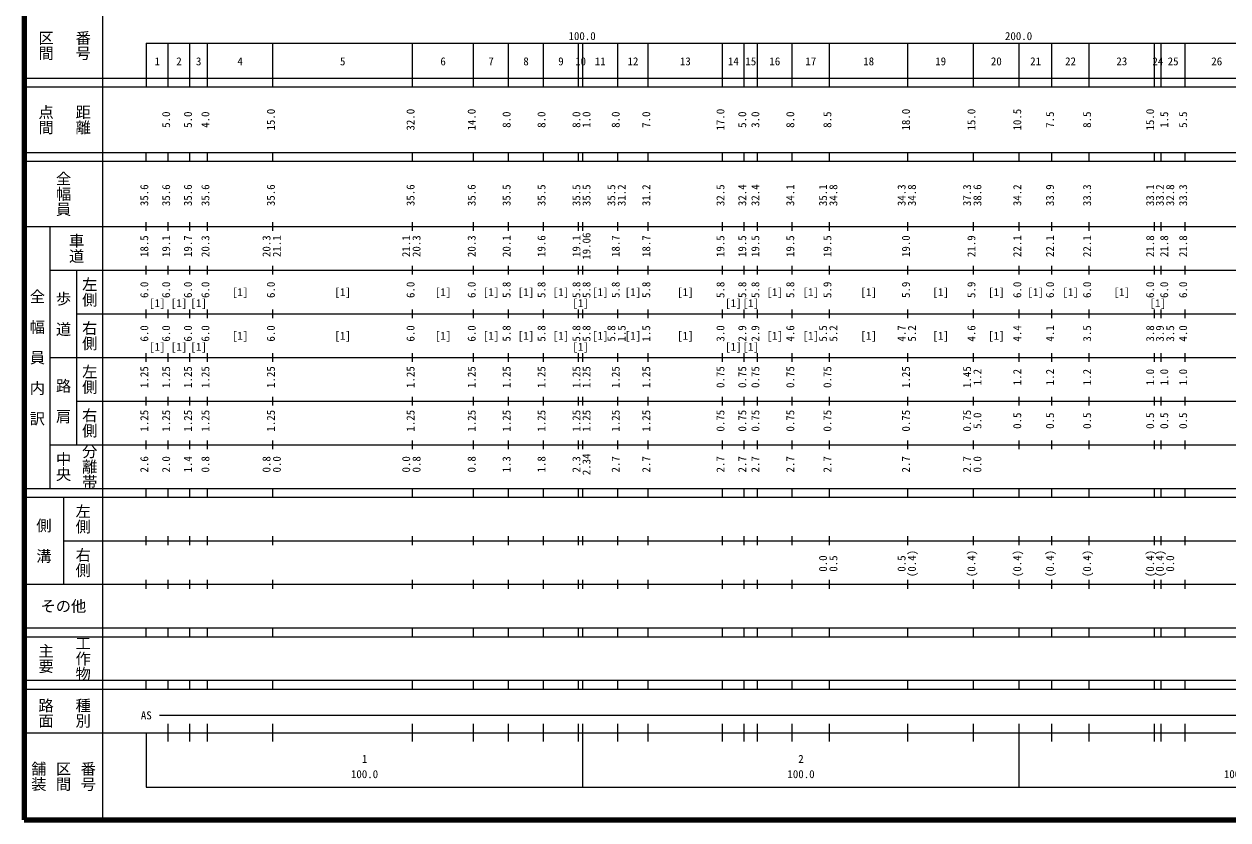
# Model space of a CAD drawing. Units: millimetres on the paper, enlarged 1000 times. Extents: x 40000 to 680000, y 20000 to 380000.
# Drawn here: x 40000 to 315810, y 20000 to 202409 of the extents above; entities that cross this region are included whole.
import ezdxf
from ezdxf.enums import TextEntityAlignment as Align

# ---------------------------------------------------------------- set-up
doc = ezdxf.new("R2010")
doc.units = ezdxf.units.MM
doc.header["$LTSCALE"] = 1000
doc.layers.add('M-TTL', color=2, linetype='Continuous', lineweight=140)
doc.layers.add('M-TTL-BAND', color=7, linetype='Continuous', lineweight=25)
doc.styles.add('@ＭＳ ゴシック', font='')
doc.styles.add('ＭＳ ゴシック', font='')
doc.styles.get('@ＭＳ ゴシック').set_extended_font_data('@MS Gothic')
doc.styles.get('ＭＳ ゴシック').set_extended_font_data('MS Gothic')

msp = doc.modelspace()

# ---------------------------------------------------------------- linework, layer by layer
at = {"layer": 'M-TTL'}
for p, q in [((40000, 380000), (40000, 20000)), ((40000, 20000), (680000, 20000))]:
    msp.add_line(p, q, dxfattribs=at)
at = {"layer": 'M-TTL-BAND'}
for p, q in [((58000, 370000), (58000, 20000)), ((68000, 198000), (579000, 198000)), ((68000, 198000), (68000, 188000)), ((73000, 188000), (73000, 198000)), ((78000, 188000), (78000, 198000)), ((82000, 188000), (82000, 198000)), ((97000, 188000), (97000, 198000)), ((129000, 188000), (129000, 198000)), ((143000, 188000), (143000, 198000)), ((151000, 188000), (151000, 198000)), ((159000, 188000), (159000, 198000)), ((167000, 188000), (167000, 198000)), ((168000, 188000), (168000, 198000)), ((176000, 188000), (176000, 198000)), ((183000, 188000), (183000, 198000)), ((200000, 188000), (200000, 198000)), ((205000, 188000), (205000, 198000)), ((208000, 188000), (208000, 198000)), ((216000, 188000), (216000, 198000)), ((224500, 188000), (224500, 198000)), ((242500, 188000), (242500, 198000)), ((257500, 188000), (257500, 198000)), ((268000, 188000), (268000, 198000)), ((275500, 188000), (275500, 198000)), ((284000, 188000), (284000, 198000)), ((299000, 188000), (299000, 198000)), ((300500, 188000), (300500, 198000)), ((306000, 188000), (306000, 198000)), ((40000, 190000), (579000, 190000)), ((40000, 188000), (579000, 188000)), ((40000, 173000), (579000, 173000)), ((68000, 171000), (68000, 173000)), ((73000, 171000), (73000, 173000)), ((78000, 171000), (78000, 173000)), ((82000, 171000), (82000, 173000)), ((97000, 171000), (97000, 173000)), ((129000, 171000), (129000, 173000)), ((143000, 171000), (143000, 173000)), ((151000, 171000), (151000, 173000)), ((159000, 171000), (159000, 173000)), ((167000, 171000), (167000, 173000)), ((168000, 171000), (168000, 173000)), ((176000, 171000), (176000, 173000)), ((183000, 171000), (183000, 173000)), ((200000, 171000), (200000, 173000)), ((205000, 171000), (205000, 173000)), ((208000, 171000), (208000, 173000)), ((216000, 171000), (216000, 173000)), ((224500, 171000), (224500, 173000)), ((242500, 171000), (242500, 173000)), ((257500, 171000), (257500, 173000)), ((268000, 171000), (268000, 173000)), ((275500, 171000), (275500, 173000)), ((284000, 171000), (284000, 173000)), ((299000, 171000), (299000, 173000)), ((300500, 171000), (300500, 173000)), ((306000, 171000), (306000, 173000)), ((40000, 171000), (579000, 171000)), ((40000, 156000), (579000, 156000)), ((46000, 96000), (46000, 156000)), ((68000, 155000), (68000, 157000)), ((73000, 155000), (73000, 157000)), ((78000, 155000), (78000, 157000)), ((82000, 155000), (82000, 157000)), ((97000, 155000), (97000, 157000)), ((129000, 155000), (129000, 157000)), ((143000, 155000), (143000, 157000)), ((151000, 155000), (151000, 157000)), ((159000, 155000), (159000, 157000)), ((167000, 155000), (167000, 157000)), ((168000, 155000), (168000, 157000)), ((176000, 155000), (176000, 157000)), ((183000, 155000), (183000, 157000)), ((200000, 155000), (200000, 157000)), ((205000, 155000), (205000, 157000)), ((208000, 155000), (208000, 157000)), ((216000, 155000), (216000, 157000)), ((224500, 155000), (224500, 157000)), ((242500, 155000), (242500, 157000)), ((257500, 155000), (257500, 157000)), ((268000, 155000), (268000, 157000)), ((275500, 155000), (275500, 157000)), ((284000, 155000), (284000, 157000)), ((299000, 155000), (299000, 157000)), ((300500, 155000), (300500, 157000)), ((306000, 155000), (306000, 157000)), ((68000, 145000), (68000, 147000)), ((73000, 145000), (73000, 147000)), ((78000, 145000), (78000, 147000)), ((82000, 145000), (82000, 147000)), ((97000, 145000), (97000, 147000)), ((129000, 145000), (129000, 147000)), ((143000, 145000), (143000, 147000)), ((151000, 145000), (151000, 147000)), ((159000, 145000), (159000, 147000)), ((167000, 145000), (167000, 147000)), ((168000, 145000), (168000, 147000)), ((176000, 145000), (176000, 147000)), ((183000, 145000), (183000, 147000)), ((200000, 145000), (200000, 147000)), ((205000, 145000), (205000, 147000)), ((208000, 145000), (208000, 147000)), ((216000, 145000), (216000, 147000)), ((224500, 145000), (224500, 147000)), ((242500, 145000), (242500, 147000)), ((257500, 145000), (257500, 147000)), ((268000, 145000), (268000, 147000)), ((275500, 145000), (275500, 147000)), ((284000, 145000), (284000, 147000)), ((299000, 145000), (299000, 147000)), ((300500, 145000), (300500, 147000)), ((306000, 145000), (306000, 147000)), ((46000, 146000), (579000, 146000)), ((52000, 146000), (52000, 106000)), ((52000, 136000), (579000, 136000)), ((68000, 135000), (68000, 137000)), ((73000, 135000), (73000, 137000)), ((78000, 135000), (78000, 137000)), ((82000, 135000), (82000, 137000)), ((97000, 135000), (97000, 137000)), ((129000, 135000), (129000, 137000)), ((143000, 135000), (143000, 137000)), ((151000, 135000), (151000, 137000)), ((159000, 135000), (159000, 137000)), ((167000, 135000), (167000, 137000)), ((168000, 135000), (168000, 137000)), ((176000, 135000), (176000, 137000)), ((183000, 135000), (183000, 137000)), ((200000, 135000), (200000, 137000)), ((205000, 135000), (205000, 137000)), ((208000, 135000), (208000, 137000)), ((216000, 135000), (216000, 137000)), ((224500, 135000), (224500, 137000)), ((242500, 135000), (242500, 137000)), ((257500, 135000), (257500, 137000)), ((268000, 135000), (268000, 137000)), ((275500, 135000), (275500, 137000)), ((284000, 135000), (284000, 137000)), ((299000, 135000), (299000, 137000)), ((300500, 135000), (300500, 137000)), ((306000, 135000), (306000, 137000)), ((68000, 125000), (68000, 127000)), ((73000, 125000), (73000, 127000)), ((78000, 125000), (78000, 127000)), ((82000, 125000), (82000, 127000)), ((97000, 125000), (97000, 127000)), ((129000, 125000), (129000, 127000)), ((143000, 125000), (143000, 127000)), ((151000, 125000), (151000, 127000)), ((159000, 125000), (159000, 127000)), ((167000, 125000), (167000, 127000)), ((168000, 125000), (168000, 127000)), ((176000, 125000), (176000, 127000)), ((183000, 125000), (183000, 127000)), ((200000, 125000), (200000, 127000)), ((205000, 125000), (205000, 127000)), ((208000, 125000), (208000, 127000)), ((216000, 125000), (216000, 127000)), ((224500, 125000), (224500, 127000)), ((242500, 125000), (242500, 127000)), ((257500, 125000), (257500, 127000)), ((268000, 125000), (268000, 127000)), ((275500, 125000), (275500, 127000)), ((284000, 125000), (284000, 127000)), ((299000, 125000), (299000, 127000)), ((300500, 125000), (300500, 127000)), ((306000, 125000), (306000, 127000)), ((46000, 126000), (579000, 126000)), ((52000, 116000), (579000, 116000)), ((68000, 115000), (68000, 117000)), ((73000, 115000), (73000, 117000)), ((78000, 115000), (78000, 117000)), ((82000, 115000), (82000, 117000)), ((97000, 115000), (97000, 117000)), ((129000, 115000), (129000, 117000)), ((143000, 115000), (143000, 117000)), ((151000, 115000), (151000, 117000)), ((159000, 115000), (159000, 117000)), ((167000, 115000), (167000, 117000)), ((168000, 115000), (168000, 117000)), ((176000, 115000), (176000, 117000)), ((183000, 115000), (183000, 117000)), ((200000, 115000), (200000, 117000)), ((205000, 115000), (205000, 117000)), ((208000, 115000), (208000, 117000)), ((216000, 115000), (216000, 117000)), ((224500, 115000), (224500, 117000)), ((242500, 115000), (242500, 117000)), ((257500, 115000), (257500, 117000)), ((268000, 115000), (268000, 117000)), ((275500, 115000), (275500, 117000)), ((284000, 115000), (284000, 117000)), ((299000, 115000), (299000, 117000)), ((300500, 115000), (300500, 117000)), ((306000, 115000), (306000, 117000)), ((46000, 106000), (579000, 106000)), ((68000, 105000), (68000, 107000)), ((73000, 105000), (73000, 107000)), ((78000, 105000), (78000, 107000)), ((82000, 105000), (82000, 107000)), ((97000, 105000), (97000, 107000)), ((129000, 105000), (129000, 107000)), ((143000, 105000), (143000, 107000)), ((151000, 105000), (151000, 107000)), ((159000, 105000), (159000, 107000)), ((167000, 105000), (167000, 107000)), ((168000, 105000), (168000, 107000)), ((176000, 105000), (176000, 107000)), ((183000, 105000), (183000, 107000)), ((200000, 105000), (200000, 107000)), ((205000, 105000), (205000, 107000)), ((208000, 105000), (208000, 107000)), ((216000, 105000), (216000, 107000)), ((224500, 105000), (224500, 107000)), ((242500, 105000), (242500, 107000)), ((257500, 105000), (257500, 107000)), ((268000, 105000), (268000, 107000)), ((275500, 105000), (275500, 107000)), ((284000, 105000), (284000, 107000)), ((299000, 105000), (299000, 107000)), ((300500, 105000), (300500, 107000)), ((306000, 105000), (306000, 107000)), ((40000, 96000), (579000, 96000)), ((40000, 94000), (579000, 94000)), ((49000, 94000), (49000, 74000)), ((68000, 94000), (68000, 96000)), ((73000, 94000), (73000, 96000)), ((78000, 94000), (78000, 96000)), ((82000, 94000), (82000, 96000)), ((97000, 94000), (97000, 96000)), ((129000, 94000), (129000, 96000)), ((143000, 94000), (143000, 96000)), ((151000, 94000), (151000, 96000)), ((159000, 94000), (159000, 96000)), ((167000, 94000), (167000, 96000)), ((168000, 94000), (168000, 96000)), ((176000, 94000), (176000, 96000)), ((183000, 94000), (183000, 96000)), ((200000, 94000), (200000, 96000)), ((205000, 94000), (205000, 96000)), ((208000, 94000), (208000, 96000)), ((216000, 94000), (216000, 96000)), ((224500, 94000), (224500, 96000)), ((242500, 94000), (242500, 96000)), ((257500, 94000), (257500, 96000)), ((268000, 94000), (268000, 96000)), ((275500, 94000), (275500, 96000)), ((284000, 94000), (284000, 96000)), ((299000, 94000), (299000, 96000)), ((300500, 94000), (300500, 96000)), ((306000, 94000), (306000, 96000)), ((49000, 84000), (579000, 84000)), ((68000, 83000), (68000, 85000)), ((73000, 83000), (73000, 85000)), ((78000, 83000), (78000, 85000)), ((82000, 83000), (82000, 85000)), ((97000, 83000), (97000, 85000)), ((129000, 83000), (129000, 85000)), ((143000, 83000), (143000, 85000)), ((151000, 83000), (151000, 85000)), ((159000, 83000), (159000, 85000)), ((167000, 83000), (167000, 85000)), ((168000, 83000), (168000, 85000)), ((176000, 83000), (176000, 85000)), ((183000, 83000), (183000, 85000)), ((200000, 83000), (200000, 85000)), ((205000, 83000), (205000, 85000)), ((208000, 83000), (208000, 85000)), ((216000, 83000), (216000, 85000)), ((224500, 83000), (224500, 85000)), ((242500, 83000), (242500, 85000)), ((257500, 83000), (257500, 85000)), ((268000, 83000), (268000, 85000)), ((275500, 83000), (275500, 85000)), ((284000, 83000), (284000, 85000)), ((299000, 83000), (299000, 85000)), ((300500, 83000), (300500, 85000)), ((306000, 83000), (306000, 85000)), ((68000, 73000), (68000, 75000)), ((73000, 73000), (73000, 75000)), ((78000, 73000), (78000, 75000)), ((82000, 73000), (82000, 75000)), ((97000, 73000), (97000, 75000)), ((129000, 73000), (129000, 75000)), ((143000, 73000), (143000, 75000)), ((151000, 73000), (151000, 75000)), ((159000, 73000), (159000, 75000)), ((167000, 73000), (167000, 75000)), ((168000, 73000), (168000, 75000)), ((176000, 73000), (176000, 75000)), ((183000, 73000), (183000, 75000)), ((200000, 73000), (200000, 75000)), ((205000, 73000), (205000, 75000)), ((208000, 73000), (208000, 75000)), ((216000, 73000), (216000, 75000)), ((224500, 73000), (224500, 75000)), ((242500, 73000), (242500, 75000)), ((257500, 73000), (257500, 75000)), ((268000, 73000), (268000, 75000)), ((275500, 73000), (275500, 75000)), ((284000, 73000), (284000, 75000)), ((299000, 73000), (299000, 75000)), ((300500, 73000), (300500, 75000)), ((306000, 73000), (306000, 75000)), ((40000, 74000), (579000, 74000)), ((40000, 64000), (579000, 64000)), ((68000, 62000), (68000, 64000)), ((73000, 62000), (73000, 64000)), ((78000, 62000), (78000, 64000)), ((82000, 62000), (82000, 64000)), ((97000, 62000), (97000, 64000)), ((129000, 62000), (129000, 64000)), ((143000, 62000), (143000, 64000)), ((151000, 62000), (151000, 64000)), ((159000, 62000), (159000, 64000)), ((167000, 62000), (167000, 64000)), ((168000, 62000), (168000, 64000)), ((176000, 62000), (176000, 64000)), ((183000, 62000), (183000, 64000)), ((200000, 62000), (200000, 64000)), ((205000, 62000), (205000, 64000)), ((208000, 62000), (208000, 64000)), ((216000, 62000), (216000, 64000)), ((224500, 62000), (224500, 64000)), ((242500, 62000), (242500, 64000)), ((257500, 62000), (257500, 64000)), ((268000, 62000), (268000, 64000)), ((275500, 62000), (275500, 64000)), ((284000, 62000), (284000, 64000)), ((299000, 62000), (299000, 64000)), ((300500, 62000), (300500, 64000)), ((306000, 62000), (306000, 64000)), ((40000, 62000), (579000, 62000)), ((40000, 52000), (579000, 52000)), ((40000, 50000), (579000, 50000)), ((68000, 50000), (68000, 52000)), ((73000, 50000), (73000, 52000)), ((78000, 50000), (78000, 52000)), ((82000, 50000), (82000, 52000)), ((97000, 50000), (97000, 52000)), ((129000, 50000), (129000, 52000)), ((143000, 50000), (143000, 52000)), ((151000, 50000), (151000, 52000)), ((159000, 50000), (159000, 52000)), ((167000, 50000), (167000, 52000)), ((168000, 50000), (168000, 52000)), ((176000, 50000), (176000, 52000)), ((183000, 50000), (183000, 52000)), ((200000, 50000), (200000, 52000)), ((205000, 50000), (205000, 52000)), ((208000, 50000), (208000, 52000)), ((216000, 50000), (216000, 52000)), ((224500, 50000), (224500, 52000)), ((242500, 50000), (242500, 52000)), ((257500, 50000), (257500, 52000)), ((268000, 50000), (268000, 52000)), ((275500, 50000), (275500, 52000)), ((284000, 50000), (284000, 52000)), ((299000, 50000), (299000, 52000)), ((300500, 50000), (300500, 52000)), ((306000, 50000), (306000, 52000)), ((71000, 44000), (565000, 44000)), ((73000, 38000), (73000, 42000)), ((78000, 38000), (78000, 42000)), ((82000, 38000), (82000, 42000)), ((97000, 38000), (97000, 42000)), ((129000, 38000), (129000, 42000)), ((143000, 38000), (143000, 42000)), ((151000, 38000), (151000, 42000)), ((159000, 38000), (159000, 42000)), ((167000, 38000), (167000, 42000)), ((168000, 27500), (168000, 42000)), ((176000, 38000), (176000, 42000)), ((183000, 38000), (183000, 42000)), ((200000, 38000), (200000, 42000)), ((205000, 38000), (205000, 42000)), ((208000, 38000), (208000, 42000)), ((216000, 38000), (216000, 42000)), ((224500, 38000), (224500, 42000)), ((242500, 38000), (242500, 42000)), ((257500, 38000), (257500, 42000)), ((268000, 27500), (268000, 42000)), ((275500, 38000), (275500, 42000)), ((284000, 38000), (284000, 42000)), ((299000, 38000), (299000, 42000)), ((300500, 38000), (300500, 42000)), ((306000, 38000), (306000, 42000)), ((40000, 40000), (579000, 40000)), ((68000, 40000), (68000, 27500)), ((68000, 27500), (579000, 27500))]:
    msp.add_line(p, q, dxfattribs=at)

# ---------------------------------------------------------------- texts
at = {"layer": 'M-TTL-BAND', "style": '@ＭＳ ゴシック'}
for s, p in [('区間', (45000, 197500)), ('番号', (53500, 197500)), ('点間', (45000, 180500)), ('距離', (53500, 180500)), ('全幅員', (49000, 163500)), ('車道', (52000, 151000)), ('左側', (55000, 141000)), ('全\u3000幅\u3000員\u3000内\u3000訳', (43000, 126000)), ('歩\u3000道', (49000, 136000)), ('右側', (55000, 131000)), ('左側', (55000, 121000)), ('路\u3000肩', (49000, 116000)), ('右側', (55000, 111000)), ('分離帯', (55000, 101000)), ('中央', (49000, 101000)), ('左側', (53500, 89000)), ('側\u3000溝', (44500, 84000)), ('右側', (53500, 79000)), ('工作物', (53500, 57000)), ('主要', (45000, 57000)), ('路面', (45000, 44500)), ('種別', (53500, 44500)), ('舗装', (43333, 30000)), ('区間', (49000, 30000)), ('番号', (54667, 30000))]:
    msp.add_text(s, height=2566, rotation=270, dxfattribs=at).set_placement(p, align=Align.MIDDLE_CENTER)
at = {"layer": 'M-TTL-BAND', "style": 'ＭＳ ゴシック'}
for s, p in [('100.0', (167844, 198195)), ('200.0', (267844, 198195)), ('1', (70500, 192405)), ('2', (75500, 192405)), ('3', (80000, 192405)), ('4', (89500, 192405)), ('5', (113000, 192405)), ('6', (136000, 192405)), ('7', (147000, 192405)), ('8', (155000, 192405)), ('9', (163000, 192405)), ('10', (167500, 192405)), ('11', (172000, 192405)), ('12', (179500, 192405)), ('13', (191500, 192405)), ('14', (202500, 192405)), ('15', (206500, 192405)), ('16', (212000, 192405)), ('17', (220250, 192405)), ('18', (233500, 192405)), ('19', (250000, 192405)), ('20', (262750, 192405)), ('21', (271750, 192405)), ('22', (279750, 192405)), ('23', (291500, 192405)), ('24', (299750, 192405)), ('25', (303250, 192405)), ('26', (313250, 192405)), ('[1]', (89500, 139500)), ('[1]', (113000, 139500)), ('[1]', (136000, 139500)), ('[1]', (147000, 139500)), ('[1]', (155000, 139500)), ('[1]', (163000, 139500)), ('[1]', (172000, 139500)), ('[1]', (179500, 139500)), ('[1]', (191500, 139500)), ('[1]', (212000, 139500)), ('[1]', (220250, 139500)), ('[1]', (233500, 139500)), ('[1]', (250000, 139500)), ('[1]', (262750, 139500)), ('[1]', (271750, 139500)), ('[1]', (279750, 139500)), ('[1]', (291500, 139500)), ('[1]', (70500, 136974)), ('[1]', (75500, 136974)), ('[1]', (80000, 136974)), ('[1]', (167500, 136974)), ('[1]', (202500, 136974)), ('[1]', (206500, 136974)), ('[1]', (299750, 136974)), ('[1]', (89500, 129500)), ('[1]', (113000, 129500)), ('[1]', (136000, 129500)), ('[1]', (147000, 129500)), ('[1]', (155000, 129500)), ('[1]', (163000, 129500)), ('[1]', (172000, 129500)), ('[1]', (179500, 129500)), ('[1]', (191500, 129500)), ('[1]', (212000, 129500)), ('[1]', (220250, 129500)), ('[1]', (233500, 129500)), ('[1]', (250000, 129500)), ('[1]', (262750, 129500)), ('[1]', (70500, 126974)), ('[1]', (75500, 126974)), ('[1]', (80000, 126974)), ('[1]', (167500, 126974)), ('[1]', (202500, 126974)), ('[1]', (206500, 126974)), ('AS', (68000, 42500)), ('1', (118000, 32523)), ('2', (218000, 32523)), ('100.0', (118000, 29033)), ('100.0', (218000, 29033)), ('100.0', (318000, 29033))]:
    msp.add_text(s, height=1833, dxfattribs=at).set_placement(p, align=Align.BOTTOM_CENTER)
for s, p in [('5.0', (74000, 180500)), ('5.0', (79000, 180500)), ('4.0', (83000, 180500)), ('15.0', (98000, 180500)), ('32.0', (130000, 180500)), ('14.0', (144000, 180500)), ('8.0', (152000, 180500)), ('8.0', (160000, 180500)), ('8.0', (168000, 180500)), ('1.0', (170310, 180500)), ('8.0', (177000, 180500)), ('7.0', (184000, 180500)), ('17.0', (201000, 180500)), ('5.0', (206000, 180500)), ('3.0', (209000, 180500)), ('8.0', (217000, 180500)), ('8.5', (225500, 180500)), ('18.0', (243500, 180500)), ('15.0', (258500, 180500)), ('10.5', (269000, 180500)), ('7.5', (276500, 180500)), ('8.5', (285000, 180500)), ('15.0', (299439, 180500)), ('1.5', (302669, 180500)), ('5.5', (307000, 180500)), ('35.6', (69000, 163174)), ('35.6', (74000, 163174)), ('35.6', (79000, 163174)), ('35.6', (83000, 163174)), ('35.6', (98000, 163174)), ('35.6', (130000, 163174)), ('35.6', (144000, 163174)), ('35.5', (152000, 163174)), ('35.5', (160000, 163174)), ('35.5', (168000, 163174)), ('35.5', (170310, 163174)), ('35.5', (176000, 163174)), ('31.2', (178370, 163174)), ('31.2', (184000, 163174)), ('32.5', (201000, 163174)), ('32.4', (206000, 163174)), ('32.4', (209000, 163174)), ('34.1', (217000, 163174)), ('35.1', (224500, 163174)), ('34.8', (226870, 163174)), ('34.3', (242500, 163174)), ('34.8', (244870, 163174)), ('37.3', (257500, 163174)), ('38.6', (259870, 163174)), ('34.2', (269000, 163174)), ('33.9', (276500, 163174)), ('33.3', (285000, 163174)), ('33.1', (299439, 163174)), ('33.2', (301669, 163174)), ('32.8', (304039, 163174)), ('33.3', (307000, 163174)), ('19.06', (170310, 151500)), ('18.5', (69000, 151500)), ('19.1', (74000, 151500)), ('19.7', (79000, 151500)), ('20.3', (83000, 151500)), ('20.3', (97000, 151500)), ('21.1', (99370, 151500)), ('21.1', (129000, 151500)), ('20.3', (131370, 151500)), ('20.3', (144000, 151500)), ('20.1', (152000, 151500)), ('19.6', (160000, 151500)), ('19.1', (168000, 151500)), ('18.7', (177000, 151500)), ('18.7', (184000, 151500)), ('19.5', (201000, 151500)), ('19.5', (206000, 151500)), ('19.5', (209000, 151500)), ('19.5', (217000, 151500)), ('19.5', (225500, 151500)), ('19.0', (243500, 151500)), ('21.9', (258500, 151500)), ('22.1', (269000, 151500)), ('22.1', (276500, 151500)), ('22.1', (285000, 151500)), ('21.8', (299439, 151500)), ('21.8', (302669, 151500)), ('21.8', (307000, 151500)), ('6.0', (69000, 141500)), ('6.0', (74000, 141500)), ('6.0', (79000, 141500)), ('6.0', (83000, 141500)), ('6.0', (98000, 141500)), ('6.0', (130000, 141500)), ('6.0', (144000, 141500)), ('5.8', (152000, 141500)), ('5.8', (160000, 141500)), ('5.8', (168000, 141500)), ('5.8', (170310, 141500)), ('5.8', (177000, 141500)), ('5.8', (184000, 141500)), ('5.8', (201000, 141500)), ('5.8', (206000, 141500)), ('5.8', (209000, 141500)), ('5.8', (217000, 141500)), ('5.9', (225500, 141500)), ('5.9', (243500, 141500)), ('5.9', (258500, 141500)), ('6.0', (269000, 141500)), ('6.0', (276500, 141500)), ('6.0', (285000, 141500)), ('6.0', (299439, 141500)), ('6.0', (302669, 141500)), ('6.0', (307000, 141500)), ('6.0', (69000, 131500)), ('6.0', (74000, 131500)), ('6.0', (79000, 131500)), ('6.0', (83000, 131500)), ('6.0', (98000, 131500)), ('6.0', (130000, 131500)), ('6.0', (144000, 131500)), ('5.8', (152000, 131500)), ('5.8', (160000, 131500)), ('5.8', (168000, 131500)), ('5.8', (170310, 131500)), ('5.8', (176000, 131500)), ('1.5', (178370, 131500)), ('1.5', (184000, 131500)), ('3.0', (201000, 131500)), ('2.9', (206000, 131500)), ('2.9', (209000, 131500)), ('4.6', (217000, 131500)), ('5.5', (224500, 131500)), ('5.2', (226870, 131500)), ('4.7', (242500, 131500)), ('5.2', (244870, 131500)), ('4.6', (258500, 131500)), ('4.4', (269000, 131500)), ('4.1', (276500, 131500)), ('3.5', (285000, 131500)), ('3.8', (299439, 131500)), ('3.9', (301669, 131500)), ('3.5', (304039, 131500)), ('4.0', (307000, 131500)), ('1.25', (69000, 121500)), ('1.25', (74000, 121500)), ('1.25', (79000, 121500)), ('1.25', (83000, 121500)), ('1.25', (98000, 121500)), ('1.25', (130000, 121500)), ('1.25', (144000, 121500)), ('1.25', (152000, 121500)), ('1.25', (160000, 121500)), ('1.25', (168000, 121500)), ('1.25', (170310, 121500)), ('1.25', (177000, 121500)), ('1.25', (184000, 121500)), ('0.75', (201000, 121500)), ('0.75', (206000, 121500)), ('0.75', (209000, 121500)), ('0.75', (217000, 121500)), ('0.75', (225500, 121500)), ('1.25', (243500, 121500)), ('1.45', (257500, 121500)), ('1.2', (259870, 121500)), ('1.2', (269000, 121500)), ('1.2', (276500, 121500)), ('1.2', (285000, 121500)), ('1.0', (299439, 121500)), ('1.0', (302669, 121500)), ('1.0', (307000, 121500)), ('1.25', (69000, 111500)), ('1.25', (74000, 111500)), ('1.25', (79000, 111500)), ('1.25', (83000, 111500)), ('1.25', (98000, 111500)), ('1.25', (130000, 111500)), ('1.25', (144000, 111500)), ('1.25', (152000, 111500)), ('1.25', (160000, 111500)), ('1.25', (168000, 111500)), ('1.25', (170310, 111500)), ('1.25', (177000, 111500)), ('1.25', (184000, 111500)), ('0.75', (201000, 111500)), ('0.75', (206000, 111500)), ('0.75', (209000, 111500)), ('0.75', (217000, 111500)), ('0.75', (225500, 111500)), ('0.75', (243500, 111500)), ('0.75', (257500, 111500)), ('5.0', (259870, 111500)), ('0.5', (269000, 111500)), ('0.5', (276500, 111500)), ('0.5', (285000, 111500)), ('0.5', (299439, 111500)), ('0.5', (302669, 111500)), ('0.5', (307000, 111500)), ('2.6', (69000, 101500)), ('2.0', (74000, 101500)), ('1.4', (79000, 101500)), ('0.8', (83000, 101500)), ('0.8', (97000, 101500)), ('0.0', (99370, 101500)), ('0.0', (129000, 101500)), ('0.8', (131370, 101500)), ('0.8', (144000, 101500)), ('1.3', (152000, 101500)), ('1.8', (160000, 101500)), ('2.3', (168000, 101500)), ('2.34', (170310, 101500)), ('2.7', (177000, 101500)), ('2.7', (184000, 101500)), ('2.7', (201000, 101500)), ('2.7', (206000, 101500)), ('2.7', (209000, 101500)), ('2.7', (217000, 101500)), ('2.7', (225500, 101500)), ('2.7', (243500, 101500)), ('2.7', (257500, 101500)), ('0.0', (259870, 101500)), ('0.0', (224500, 78764)), ('0.5', (226870, 78764)), ('0.5', (242500, 78764)), ('(0.4)', (244870, 78764)), ('(0.4)', (258500, 78764)), ('(0.4)', (269000, 78764)), ('(0.4)', (276500, 78764)), ('(0.4)', (285000, 78764)), ('(0.4)', (299439, 78764)), ('(0.4)', (301669, 78764)), ('0.0', (304039, 78764))]:
    msp.add_text(s, height=1833, rotation=90, dxfattribs=at).set_placement(p, align=Align.BOTTOM_CENTER)
msp.add_text('その他', height=2566, dxfattribs=at).set_placement((49000, 69000), align=Align.MIDDLE_CENTER)

doc.saveas('drawing.dxf')
